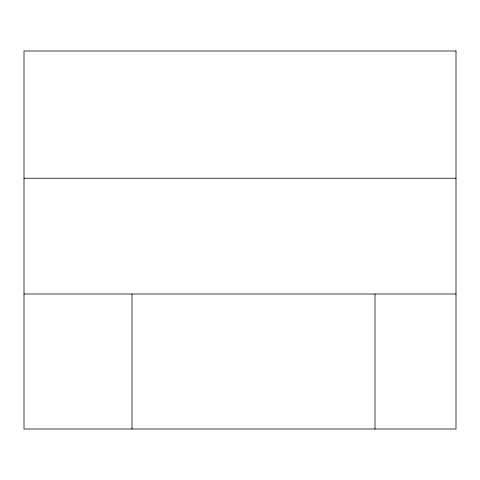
<?xml version="1.0" encoding="UTF-8"?>
<svg xmlns="http://www.w3.org/2000/svg" width="480" height="480" viewBox="0 0 480 480"><rect width="100%" height="100%" fill="white"/><g stroke="black" fill="none" stroke-linecap="round" stroke-linejoin="round"><path stroke-width="0.72" d="M24 178.254L456 178.254M24 294L456 294M375 294L375 429M132 294L132 429M456 51L24 51L24 429L456 429L456 51"/></g></svg>
